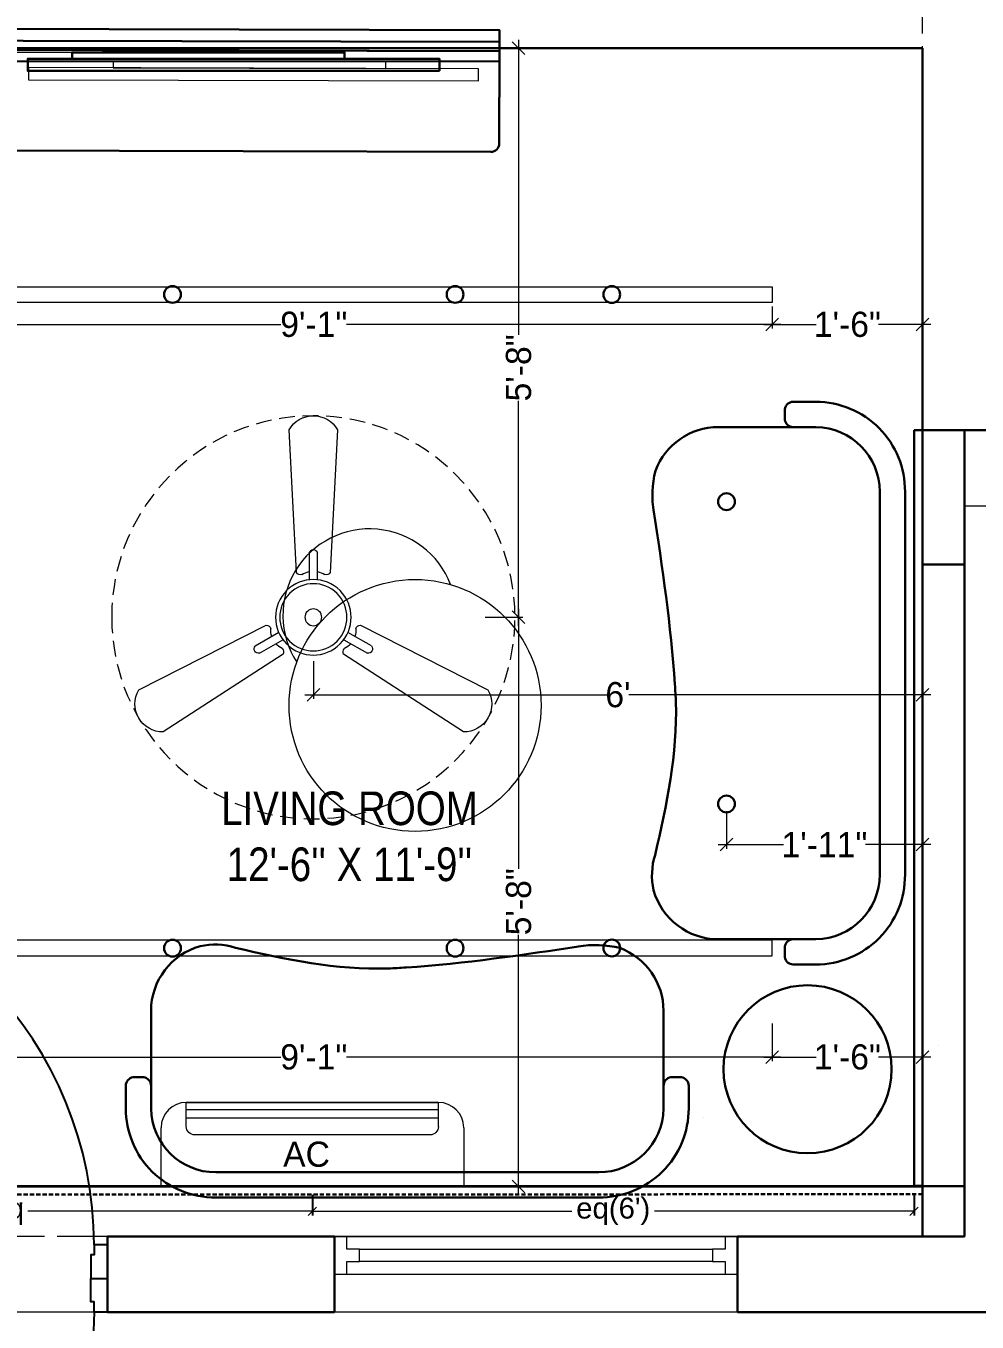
# Model space of a CAD drawing. Header units: millimetres. Extents: x 35877 to 3066687, y -650199 to -40525.
# Drawn here: x 148474.9 to 148588.2, y -181197.2 to -181042.9 of the extents above; entities that cross this region are included whole.
import ezdxf

# ---------------------------------------------------------------- set-up
doc = ezdxf.new("R2010")
doc.units = ezdxf.units.MM
doc.header["$MEASUREMENT"] = 0
doc.header["$PDMODE"] = 35
for name, pattern in [('00 . GROUND FLOOR$0$DASHED', [0.75, 0.5, -0.25]), ('ACAD_ISO02W100', [15, 12, -3]), ('DASHED', [0.75, 0.5, -0.25])]:
    doc.linetypes.add(name, pattern=pattern)
doc.layers.get('Defpoints').update_dxf_attribs({"color": 220})
doc.layers.add('AR DOOR', color=40, linetype='Continuous')
doc.layers.add('AR ELE-5', color=134, linetype='Continuous')
for name, color, linetype, lineweight in [('dim05', 1, 'Continuous', 13), ('el', 7, 'Continuous', 20), ('Electrical', 84, 'Continuous', 30), ('FIRST FLOOR ( TEXT )', 7, 'Continuous', 9), ('FUR', 250, 'Continuous', 0), ('FURNITURE', 32, 'Continuous', 9), ('furniture dimensions', 1, 'DASHED', 0), ('GDR_FLOATING COLUMN', 3, 'Continuous', 18), ('GROUND FLOOR', 7, 'Continuous', 9), ('GROUND FLOOR  ( PLINE )', 251, 'Continuous', 30), ('GROUND FLOOR ( DW_RAIL )', 7, 'Continuous', 9), ('Labelling', 1, 'Continuous', 25), ('Text', 7, 'Continuous', 15), ('wall', 7, 'Continuous', 30)]:
    doc.layers.add(name, color=color, linetype=linetype, lineweight=lineweight)
doc.styles.add('Arial', font='arial.ttf')
doc.styles.add('century g', font='GOTHIC.TTF')
doc.styles.add('KATHA', font='swissc.ttf')
doc.styles.get("Standard").update_dxf_attribs({"font": 'arial.ttf', "height": 6})
doc.styles.add('TEXT', font='eurr____.ttf')
doc.dimstyles.new('Archana', dxfattribs={"dimtxt": 2, "dimasz": 0.75, "dimexe": 0.5, "dimexo": 0.5, "dimgap": 0, "dimtad": 0, "dimzin": 0, "dimdsep": 46, "dimlunit": 4, "dimtxsty": 'century g', "dimblk": 'OBLIQUE', "dimcen": 0, "dimdle": 1, "dimclrd": 256, "dimclre": 256, "dimclrt": 256, "dimadec": 0, "dimazin": 0, "dimtfac": 1, "dimtofl": 0, "dimtmove": 1, "dimatfit": 3, "dimfxl": 1, "dimfxlon": 1, "dimtolj": 1, "dimtzin": 0, "dimlwd": -1, "dimlwe": -1, "dimarcsym": 0})
doc.dimstyles.new('ISO-25', dxfattribs={"dimtxt": 2.5, "dimasz": 1, "dimexe": 0.5, "dimexo": 1, "dimtad": 0, "dimdec": 1, "dimlunit": 4, "dimtxsty": 'Standard', "dimblk": 'OBLIQUE', "dimcen": 2.5, "dimclrd": 1, "dimclre": 1, "dimclrt": 5, "dimadec": 0, "dimazin": 0, "dimtfac": 1, "dimtdec": 1, "dimtmove": 0, "dimatfit": 3, "dimfxl": 1, "dimlwd": -1, "dimarcsym": 0})

# ---------------------------------------------------------------- blocks, each defined once
blk = doc.blocks.new('*U20')
for points in [[(0, 0), (0, 1120), (30, 1120), (30, 0)], [(-40, 0), (0, 0), (0, -30), (10, -30), (10, -100), (-40, -100)], [(1160, 0), (1120, 0), (1120, -30), (1110, -30), (1110, -100), (1160, -100)]]:
    blk.add_lwpolyline(points, close=True)
at = {"layer": 'AR ELE-5', "linetype": 'ByBlock', "ltscale": 15}
blk.add_arc((-1.6, -0.7), 1121.6, 0.0347, 87.627, dxfattribs=at)
blk = doc.blocks.new('fan')
at = {"layer": 'Electrical', "lineweight": 15, "ltscale": 20}
for p, q in [((3300835.29, -509900.78), (3300836.47, -509923.43)), ((3300841.81, -509923.43), (3300842.99, -509900.78)), ((3300838.47, -509924.57), (3300838.47, -509920.25)), ((3300839.81, -509920.28), (3300839.81, -509924.57)), ((3300831.66, -509931.77), (3300811.45, -509942.07)), ((3300866.83, -509942.07), (3300846.62, -509931.77)), ((3300829.93, -509935.08), (3300833.64, -509932.93)), ((3300834.31, -509934.09), (3300830.57, -509936.25)), ((3300847.68, -509936.23), (3300843.97, -509934.09)), ((3300844.64, -509932.93), (3300848.38, -509935.09)), ((3300815.3, -509948.74), (3300834.33, -509936.39)), ((3300843.95, -509936.39), (3300862.98, -509948.74))]:
    blk.add_line(p, q, dxfattribs=at)
at = {"layer": 'Electrical', "linetype": 'DASHED', "lineweight": 15, "ltscale": 5}
blk.add_circle((3300839.14, -509930.53), 32, dxfattribs=at)
at = {"layer": 'Electrical', "lineweight": 15, "ltscale": 20}
for centre, major_axis, start_param, end_param in [((3300839.14, -509902.94), (3.12, 3.12), -0.272136, 1.842967), ((3300839.13, -509920.5), (0.501, 0.501), -0.465536, 1.983618), ((3300839.14, -509930.53), (4.24, -4.24), 3.14161, 9.424795), ((3300837.1, -509923.08), (0.51, 0.51), 2.863014, 4.257784), ((3300839.14, -509926.42), (2.27, -2.27), 2.565057, 2.951308), ((3300839.14, -509926.42), (2.27, 2.27), 0.19032, 0.57657), ((3300841.18, -509923.08), (0.51, -0.51), 5.167028, 6.561799), ((3300839.14, -509930.53), (3.77, -3.77), 1.749190548672175e-05, 6.283202799085073), ((3300839.14, -509930.53), (0.943, 0.943), 1.570814, 7.853999), ((3300831.67, -509932.49), (0.51, -0.51), 0.978238, 2.373008), ((3300835.59, -509932.58), (2.27, -2.27), 3.855511, 4.241762), ((3300842.69, -509932.58), (2.27, 2.27), 5.183051, 5.569301), ((3300846.61, -509932.49), (0.51, -0.51), 2.339416, 3.734186), ((3300835.59, -509932.58), (2.27, -2.27), 4.659452, 5.045703), ((3300842.69, -509932.58), (2.27, 2.27), 4.37911, 4.765361), ((3300830.46, -509935.55), (0.501, -0.501), 3.199655, 5.648809), ((3300833.71, -509936.02), (0.51, 0.51), -1.325776, 0.068994), ((3300844.57, -509936.02), (0.51, -0.51), 3.072633, 4.467404), ((3300847.83, -509935.54), (0.501, 0.501), 3.723254, 6.172408), ((3300815.25, -509944.32), (3.12, -3.12), 3.393055, 5.508159), ((3300863.03, -509944.32), (3.12, -3.12), 5.48745, 7.602554)]:
    blk.add_ellipse(centre, major_axis=major_axis, ratio=1, start_param=start_param, end_param=end_param, dxfattribs=at)
blk = doc.blocks.new('ac paln')
at = {"layer": 'Electrical', "lineweight": 15}
for p, q in [((389238.69, -37646.36), (389238.69, -37610.34)), ((389238.69, -37610.34), (389245.67, -37610.34)), ((389245.81, -37613.35), (389248.68, -37613.35)), ((389246.82, -37643.35), (389246.82, -37613.35)), ((389247.82, -37643.35), (389247.82, -37613.35)), ((389248.68, -37613.35), (389248.68, -37643.35)), ((389248.68, -37643.35), (389248.68, -37613.35)), ((389244.81, -37642.35), (389244.81, -37614.35)), ((389245.81, -37643.35), (389248.68, -37643.35)), ((389248.68, -37643.35), (389248.68, -37643.35)), ((389245.67, -37646.36), (389238.69, -37646.36))]:
    blk.add_line(p, q, dxfattribs=at)
for centre, start, end in [((389245.67, -37613.35), 0, 90), ((389245.67, -37643.35), 270, 0)]:
    blk.add_arc(centre, 3.01, start, end, dxfattribs=at)
at = {"layer": 'Electrical', "lineweight": 15, "extrusion": (0, 0, -1)}
for centre, start_param, end_param in [((389245.81, -37614.35), -0.785398, 0.785398), ((389245.81, -37642.35), 3.926991, 5.497787)]:
    blk.add_ellipse(centre, major_axis=(-0.71, 0.71), ratio=1, start_param=start_param, end_param=end_param, dxfattribs=at)
at = {"layer": 'Text', "style": 'TEXT'}
blk.add_text('AC', height=3, rotation=270, dxfattribs=at).set_placement((389241.02, -37624.87))
blk = doc.blocks.new('_Oblique')
at = {"layer": 'wall', "color": 0, "lineweight": -2}
blk.add_line((-0.5, -0.5), (0.5, 0.5), dxfattribs=at)
blk = doc.blocks.new('*D502')
at = {"layer": 'Defpoints', "color": 0, "linetype": 'Continuous', "lineweight": 0, "transparency": 16777216}
for p in [(148454.64, -181152.66), (148563.78, -181153.44), (148563.78, -181165.65)]:
    blk.add_point(p, dxfattribs=at)
at = {"layer": 'furniture dimensions', "color": 5, "linetype": 'ByBlock', "transparency": 16777216}
blk.add_line((148454.64, -181161.65), (148454.64, -181166.15), dxfattribs=at)
at = {"layer": 'furniture dimensions', "color": 5, "linetype": 'Continuous', "transparency": 16777216}
for p, q in [((148563.78, -181161.65), (148563.78, -181166.15)), ((148453.64, -181165.65), (148505.29, -181165.65)), ((148564.78, -181165.65), (148513.12, -181165.65))]:
    blk.add_line(p, q, dxfattribs=at)
at = {"layer": 'furniture dimensions', "color": 5, "linetype": 'Continuous', "transparency": 16777216, "xscale": 1.5, "yscale": 1.5, "zscale": 1.5, "rotation": 180}
blk.add_blockref('_Oblique', (148454.64, -181165.65), dxfattribs=at)
at = {"layer": 'furniture dimensions', "color": 5, "linetype": 'Continuous', "transparency": 16777216, "xscale": 1.5, "yscale": 1.5, "zscale": 1.5}
blk.add_blockref('_Oblique', (148563.78, -181165.65), dxfattribs=at)
at = {"layer": 'furniture dimensions', "linetype": 'Continuous', "lineweight": 0, "transparency": 16777216, "insert": (148509.21, -181165.65), "char_height": 3, "attachment_point": 5, "style": 'century g'}
blk.add_mtext('\\A1;9\'-1"', dxfattribs=at)
blk = doc.blocks.new('*D503')
at = {"layer": 'Defpoints', "color": 0, "linetype": 'Continuous', "lineweight": 0, "transparency": 16777216}
for p in [(148563.78, -181161.11, -0.01), (148581.66, -181161.11, -0.01), (148581.66, -181165.65)]:
    blk.add_point(p, dxfattribs=at)
at = {"layer": 'furniture dimensions', "color": 5, "linetype": 'ByBlock', "transparency": 16777216}
blk.add_line((148563.78, -181161.65), (148563.78, -181166.15), dxfattribs=at)
at = {"layer": 'furniture dimensions', "color": 5, "linetype": 'Continuous', "transparency": 16777216}
for p, q in [((148581.66, -181161.65), (148581.66, -181166.15)), ((148562.78, -181165.65), (148569, -181165.65)), ((148582.66, -181165.65), (148576.44, -181165.65))]:
    blk.add_line(p, q, dxfattribs=at)
at = {"layer": 'furniture dimensions', "color": 5, "linetype": 'Continuous', "transparency": 16777216, "xscale": 1.5, "yscale": 1.5, "zscale": 1.5, "rotation": 180}
blk.add_blockref('_Oblique', (148563.78, -181165.65), dxfattribs=at)
at = {"layer": 'furniture dimensions', "color": 5, "linetype": 'Continuous', "transparency": 16777216, "xscale": 1.5, "yscale": 1.5, "zscale": 1.5}
blk.add_blockref('_Oblique', (148581.66, -181165.65), dxfattribs=at)
at = {"layer": 'furniture dimensions', "linetype": 'Continuous', "lineweight": 0, "transparency": 16777216, "insert": (148572.72, -181165.65), "char_height": 3, "attachment_point": 5, "style": 'century g'}
blk.add_mtext('\\A1;1\'-6"', dxfattribs=at)
blk = doc.blocks.new('*D509')
at = {"layer": 'Defpoints', "color": 0, "linetype": 'Continuous', "lineweight": 0, "transparency": 16777216}
for p in [(148558.33, -181135.51, -0.01), (148581.66, -181135.51, -0.01), (148581.66, -181140.35)]:
    blk.add_point(p, dxfattribs=at)
at = {"layer": 'furniture dimensions', "color": 5, "linetype": 'ByBlock', "transparency": 16777216}
blk.add_line((148558.33, -181136.35), (148558.33, -181140.85), dxfattribs=at)
at = {"layer": 'furniture dimensions', "color": 5, "linetype": 'Continuous', "transparency": 16777216}
for p, q in [((148581.66, -181136.35), (148581.66, -181140.85)), ((148557.33, -181140.35), (148565.11, -181140.35)), ((148582.66, -181140.35), (148574.87, -181140.35))]:
    blk.add_line(p, q, dxfattribs=at)
at = {"layer": 'furniture dimensions', "color": 5, "linetype": 'Continuous', "transparency": 16777216, "xscale": 1.5, "yscale": 1.5, "zscale": 1.5, "rotation": 180}
blk.add_blockref('_Oblique', (148558.33, -181140.35), dxfattribs=at)
at = {"layer": 'furniture dimensions', "color": 5, "linetype": 'Continuous', "transparency": 16777216, "xscale": 1.5, "yscale": 1.5, "zscale": 1.5}
blk.add_blockref('_Oblique', (148581.66, -181140.35), dxfattribs=at)
at = {"layer": 'furniture dimensions', "linetype": 'Continuous', "lineweight": 0, "transparency": 16777216, "insert": (148569.99, -181140.35), "char_height": 3, "attachment_point": 5, "style": 'century g'}
blk.add_mtext('\\A1;1\'-11"', dxfattribs=at)
blk = doc.blocks.new('*D512')
at = {"layer": 'Defpoints', "color": 0, "linetype": 'Continuous', "lineweight": 0, "transparency": 16777216}
for p in [(148454.64, -181075.79, -0.01), (148563.78, -181075.79, -0.01), (148563.78, -181078.41)]:
    blk.add_point(p, dxfattribs=at)
at = {"layer": 'furniture dimensions', "color": 5, "linetype": 'ByBlock', "transparency": 16777216}
blk.add_line((148454.64, -181076.29), (148454.64, -181078.91), dxfattribs=at)
at = {"layer": 'furniture dimensions', "color": 5, "linetype": 'Continuous', "transparency": 16777216}
for p, q in [((148563.78, -181076.29), (148563.78, -181078.91)), ((148453.64, -181078.41), (148505.29, -181078.41)), ((148564.78, -181078.41), (148513.12, -181078.41))]:
    blk.add_line(p, q, dxfattribs=at)
at = {"layer": 'furniture dimensions', "color": 5, "linetype": 'Continuous', "transparency": 16777216, "xscale": 1.5, "yscale": 1.5, "zscale": 1.5, "rotation": 180}
blk.add_blockref('_Oblique', (148454.64, -181078.41), dxfattribs=at)
at = {"layer": 'furniture dimensions', "color": 5, "linetype": 'Continuous', "transparency": 16777216, "xscale": 1.5, "yscale": 1.5, "zscale": 1.5}
blk.add_blockref('_Oblique', (148563.78, -181078.41), dxfattribs=at)
at = {"layer": 'furniture dimensions', "linetype": 'Continuous', "lineweight": 0, "transparency": 16777216, "insert": (148509.21, -181078.41), "char_height": 3, "attachment_point": 5, "style": 'century g'}
blk.add_mtext('\\A1;9\'-1"', dxfattribs=at)
blk = doc.blocks.new('*D513')
at = {"layer": 'Defpoints', "color": 0, "linetype": 'Continuous', "lineweight": 0, "transparency": 16777216}
for p in [(148563.78, -181075.79, -0.01), (148581.66, -181075.79, -0.01), (148581.66, -181078.41)]:
    blk.add_point(p, dxfattribs=at)
at = {"layer": 'furniture dimensions', "color": 5, "linetype": 'ByBlock', "transparency": 16777216}
blk.add_line((148563.78, -181076.29), (148563.78, -181078.91), dxfattribs=at)
at = {"layer": 'furniture dimensions', "color": 5, "linetype": 'Continuous', "transparency": 16777216}
for p, q in [((148581.66, -181076.29), (148581.66, -181078.91)), ((148562.78, -181078.41), (148569, -181078.41)), ((148582.66, -181078.41), (148576.44, -181078.41))]:
    blk.add_line(p, q, dxfattribs=at)
at = {"layer": 'furniture dimensions', "color": 5, "linetype": 'Continuous', "transparency": 16777216, "xscale": 1.5, "yscale": 1.5, "zscale": 1.5, "rotation": 180}
blk.add_blockref('_Oblique', (148563.78, -181078.41), dxfattribs=at)
at = {"layer": 'furniture dimensions', "color": 5, "linetype": 'Continuous', "transparency": 16777216, "xscale": 1.5, "yscale": 1.5, "zscale": 1.5}
blk.add_blockref('_Oblique', (148581.66, -181078.41), dxfattribs=at)
at = {"layer": 'furniture dimensions', "linetype": 'Continuous', "lineweight": 0, "transparency": 16777216, "insert": (148572.72, -181078.41), "char_height": 3, "attachment_point": 5, "style": 'century g'}
blk.add_mtext('\\A1;1\'-6"', dxfattribs=at)
blk = doc.blocks.new('*D560')
at = {"layer": 'Defpoints', "color": 0, "linetype": 'Continuous', "lineweight": 0, "transparency": 16777216}
for p in [(148526.03, -181045.51, -0.01), (148509.16, -181113.28, -0.01), (148533.59, -181113.28)]:
    blk.add_point(p, dxfattribs=at)
at = {"layer": 'furniture dimensions', "color": 5, "linetype": 'ByBlock', "transparency": 16777216}
blk.add_line((148529.59, -181045.51), (148534.09, -181045.51), dxfattribs=at)
at = {"layer": 'furniture dimensions', "color": 5, "linetype": 'Continuous', "transparency": 16777216}
for p, q in [((148533.59, -181044.51), (148533.59, -181079.64)), ((148533.59, -181114.28), (148533.59, -181087.51)), ((148529.59, -181113.28), (148534.09, -181113.28))]:
    blk.add_line(p, q, dxfattribs=at)
at = {"layer": 'furniture dimensions', "color": 5, "linetype": 'Continuous', "transparency": 16777216, "xscale": 1.5, "yscale": 1.5, "zscale": 1.5}
for p, rotation in [((148533.59, -181045.51), 90), ((148533.59, -181113.28), 270)]:
    blk.add_blockref('_Oblique', p, dxfattribs=dict(at, rotation=rotation))
at = {"layer": 'furniture dimensions', "linetype": 'Continuous', "lineweight": 0, "transparency": 16777216, "insert": (148533.59, -181083.58), "char_height": 3, "attachment_point": 5, "rotation": 90, "style": 'century g'}
blk.add_mtext('\\A1;5\'-8"', dxfattribs=at)
blk = doc.blocks.new('*D561')
at = {"layer": 'Defpoints', "color": 0, "linetype": 'Continuous', "lineweight": 0, "transparency": 16777216}
for p in [(148509.16, -181113.28, -0.01), (148533.59, -181113.28), (148526.03, -181181.05, -0.01)]:
    blk.add_point(p, dxfattribs=at)
at = {"layer": 'furniture dimensions', "color": 5, "linetype": 'Continuous', "transparency": 16777216}
for p, q in [((148529.59, -181113.28), (148534.09, -181113.28)), ((148533.59, -181112.28), (148533.59, -181143.23)), ((148533.59, -181182.05), (148533.59, -181151.1))]:
    blk.add_line(p, q, dxfattribs=at)
at = {"layer": 'furniture dimensions', "color": 5, "linetype": 'ByBlock', "transparency": 16777216}
blk.add_line((148529.59, -181181.05), (148534.09, -181181.05), dxfattribs=at)
at = {"layer": 'furniture dimensions', "color": 5, "linetype": 'Continuous', "transparency": 16777216, "xscale": 1.5, "yscale": 1.5, "zscale": 1.5}
for p, rotation in [((148533.59, -181113.28), 90), ((148533.59, -181181.05), 270)]:
    blk.add_blockref('_Oblique', p, dxfattribs=dict(at, rotation=rotation))
at = {"layer": 'furniture dimensions', "linetype": 'Continuous', "lineweight": 0, "transparency": 16777216, "insert": (148533.59, -181147.16), "char_height": 3, "attachment_point": 5, "rotation": 90, "style": 'century g'}
blk.add_mtext('\\A1;5\'-8"', dxfattribs=at)
blk = doc.blocks.new('*D562')
at = {"layer": 'Defpoints', "color": 0, "linetype": 'Continuous', "lineweight": 0, "transparency": 16777216}
for p in [(148509.16, -181113.28, -0.01), (148581.66, -181113.28, -0.01), (148581.66, -181122.51)]:
    blk.add_point(p, dxfattribs=at)
at = {"layer": 'furniture dimensions', "color": 5, "linetype": 'ByBlock', "transparency": 16777216}
blk.add_line((148509.16, -181118.51), (148509.16, -181123.01), dxfattribs=at)
at = {"layer": 'furniture dimensions', "color": 5, "linetype": 'Continuous', "transparency": 16777216}
for p, q in [((148581.66, -181118.51), (148581.66, -181123.01)), ((148508.16, -181122.51), (148544.11, -181122.51)), ((148582.66, -181122.51), (148546.7, -181122.51))]:
    blk.add_line(p, q, dxfattribs=at)
at = {"layer": 'furniture dimensions', "color": 5, "linetype": 'Continuous', "transparency": 16777216, "xscale": 1.5, "yscale": 1.5, "zscale": 1.5, "rotation": 180}
blk.add_blockref('_Oblique', (148509.16, -181122.51), dxfattribs=at)
at = {"layer": 'furniture dimensions', "color": 5, "linetype": 'Continuous', "transparency": 16777216, "xscale": 1.5, "yscale": 1.5, "zscale": 1.5}
blk.add_blockref('_Oblique', (148581.66, -181122.51), dxfattribs=at)
at = {"layer": 'furniture dimensions', "linetype": 'Continuous', "lineweight": 0, "transparency": 16777216, "insert": (148545.41, -181122.51), "char_height": 3, "attachment_point": 5, "style": 'century g'}
blk.add_mtext("\\A1;6'", dxfattribs=at)
blk = doc.blocks.new('*D571')
at = {"layer": 'Defpoints', "color": 0, "lineweight": 0, "transparency": 16777216}
for p in [(148509.04, -181181.05, 0.05), (148580.66, -181180.98, 0.05), (148580.66, -181184.01)]:
    blk.add_point(p, dxfattribs=at)
at = {"layer": 'dim05', "color": 1, "linetype": 'Continuous', "lineweight": -2, "transparency": 16777216}
for p, q in [((148509.04, -181182.05), (148509.04, -181184.51)), ((148580.66, -181181.98), (148580.66, -181184.51))]:
    blk.add_line(p, q, dxfattribs=at)
at = {"layer": 'dim05', "color": 1, "linetype": 'Continuous', "transparency": 16777216}
for p, q in [((148509.04, -181184.01), (148539.94, -181184.01)), ((148580.66, -181184.01), (148549.75, -181184.01))]:
    blk.add_line(p, q, dxfattribs=at)
at = {"layer": 'dim05', "color": 1, "transparency": 16777216, "rotation": 180}
blk.add_blockref('_Oblique', (148509.04, -181184.01), dxfattribs=at)
at = {"layer": 'dim05', "color": 1, "transparency": 16777216}
blk.add_blockref('_Oblique', (148580.66, -181184.01), dxfattribs=at)
at = {"layer": 'dim05', "color": 5, "lineweight": 25, "transparency": 16777216, "insert": (148544.85, -181184.01), "char_height": 2.5, "attachment_point": 5, "style": 'Arial'}
blk.add_mtext("eq(6')", dxfattribs=at)
blk = doc.blocks.new('*D572')
at = {"layer": 'Defpoints', "color": 0, "lineweight": 0, "transparency": 16777216}
for p in [(148509.04, -181181.05, 0.05), (148436.54, -181182.06, 0.05), (148436.54, -181184.01)]:
    blk.add_point(p, dxfattribs=at)
at = {"layer": 'dim05', "color": 1, "linetype": 'Continuous', "lineweight": -2, "transparency": 16777216}
for p, q in [((148509.04, -181182.05), (148509.04, -181184.51)), ((148436.54, -181183.06), (148436.54, -181184.51))]:
    blk.add_line(p, q, dxfattribs=at)
at = {"layer": 'dim05', "color": 1, "linetype": 'Continuous', "transparency": 16777216}
for p, q in [((148436.54, -181184.01), (148470.41, -181184.01)), ((148509.04, -181184.01), (148475.17, -181184.01))]:
    blk.add_line(p, q, dxfattribs=at)
at = {"layer": 'dim05', "color": 1, "transparency": 16777216, "rotation": 180}
blk.add_blockref('_Oblique', (148436.54, -181184.01), dxfattribs=at)
at = {"layer": 'dim05', "color": 1, "transparency": 16777216}
blk.add_blockref('_Oblique', (148509.04, -181184.01), dxfattribs=at)
at = {"layer": 'dim05', "color": 5, "lineweight": 25, "transparency": 16777216, "insert": (148472.79, -181184.01), "char_height": 2.5, "attachment_point": 5, "style": 'Arial'}
blk.add_mtext('eq', dxfattribs=at)

msp = doc.modelspace()

# ---------------------------------------------------------------- linework, layer by layer
at = {"color": 9, "lineweight": 30, "true_color": 0xc7c8ca, "transparency": 33554687, "elevation": -0.227}
for points in [[(148524.155, -181048.222), (148524.155, -181046.776), (148475.155, -181046.776), (148475.155, -181048.222)], [(148524.155, -181048.222), (148524.155, -181046.776), (148475.155, -181046.776), (148475.155, -181048.222)], [(148512.874, -181046.776), (148512.874, -181046.01), (148480.437, -181046.01), (148480.437, -181046.776)], [(148512.874, -181046.776), (148512.874, -181046.01), (148480.437, -181046.01), (148480.437, -181046.776)]]:
    msp.add_lwpolyline(points, close=True, dxfattribs=at)
at = {"color": 9, "lineweight": 9, "true_color": 0xc7c8ca, "transparency": 33554687, "elevation": -0.227}
for points in [[(148517.778, -181047.919), (148517.78, -181047.153), (148485.343, -181047.069), (148485.341, -181047.835)], [(148528.81, -181049.407), (148528.813, -181047.96), (148475.27, -181047.822), (148475.266, -181049.268)]]:
    msp.add_lwpolyline(points, close=True, dxfattribs=at)
at = {"layer": 'FUR', "transparency": 33554687}
msp.add_line((148583.524, -181164.321, -0.227), (148583.524, -181164.321, -0.227), dxfattribs=at)
msp.add_line((148583.524, -181164.321, -0.227), (148583.524, -181164.321, -0.227), dxfattribs=at)
at = {"layer": 'FUR', "color": 9, "lineweight": 30, "true_color": 0xc7c8ca, "transparency": 33554687}
msp.add_line((148555.559, -181172.868, -0.227), (148555.559, -181172.868, -0.227), dxfattribs=at)
at = {"layer": 'FURNITURE', "color": 9, "lineweight": 30, "true_color": 0xc7c8ca, "transparency": 33554687}
for p, q in [((148531.291, -181056.859, -0.227), (148531.319, -181045.859, -0.227)), ((148436.741, -181057.624, -0.227), (148530.288, -181057.857, -0.227)), ((148436.422, -181181.049, -0.227), (148581.655, -181180.982, -0.227))]:
    msp.add_line(p, q, dxfattribs=at)
at = {"layer": 'FURNITURE', "color": 9, "lineweight": 30, "true_color": 0xc7c8ca, "transparency": 16777216}
for p, q in [((148565.266, -181089.748, 3.473), (148565.266, -181088.5, 3.473)), ((148568.968, -181087.624, 3.473), (148566.266, -181087.624, 3.473)), ((148557.355, -181090.624, 2.587), (148566.266, -181090.624, 3.473)), ((148568.968, -181090.624, 3.473), (148566.266, -181090.624, 3.473)), ((148579.58, -181098.132, -0.145), (148579.58, -181144.116, 2.68)), ((148576.58, -181098.34, -4.347), (148576.58, -181143.908, -1.691)), ((148557.355, -181151.624, 2.587), (148566.266, -181151.624, 3.473)), ((148568.968, -181151.624, 2.114), (148566.266, -181151.624, 2.114)), ((148565.266, -181152.5, 3.473), (148565.266, -181153.748, 3.473)), ((148568.968, -181154.624, 2.114), (148566.266, -181154.624, 2.114)), ((148489.838, -181160.147, 2.587), (148489.838, -181169.058, 3.473)), ((148550.838, -181160.147, 2.587), (148550.838, -181169.058, 3.473)), ((148486.838, -181171.76, 2.114), (148486.838, -181169.058, 2.114)), ((148488.962, -181168.058, 3.473), (148487.714, -181168.058, 3.473)), ((148489.838, -181171.76, 2.114), (148489.838, -181169.058, 2.114)), ((148550.838, -181171.76, 3.473), (148550.838, -181169.058, 3.473)), ((148551.714, -181168.058, 3.473), (148552.962, -181168.058, 3.473)), ((148553.838, -181171.76, 3.473), (148553.838, -181169.058, 3.473)), ((148543.122, -181179.372, -4.347), (148497.554, -181179.372, -1.691)), ((148543.33, -181182.372, -0.145), (148497.346, -181182.372, 2.68))]:
    msp.add_line(p, q, dxfattribs=at)
at = {"layer": 'FURNITURE', "color": 9, "lineweight": 30, "true_color": 0xc7c8ca, "transparency": 33554687, "elevation": -0.227}
msp.add_lwpolyline([(148469.312, -181043.208), (148531.327, -181043.367), (148531.315, -181045.867), (148469.3, -181045.708), (148469.3, -181045.707)], dxfattribs=at)
for points in [[(148436.775, -181044.548), (148531.319, -181044.758), (148531.319, -181045.859), (148436.772, -181045.624)], [(148580.655, -181090.999), (148581.655, -181090.999), (148581.655, -181180.993), (148580.655, -181180.993)]]:
    msp.add_lwpolyline(points, close=True, dxfattribs=at)
at = {"layer": 'FURNITURE', "color": 9, "lineweight": 25, "true_color": 0xc7c8ca, "transparency": 33554687, "elevation": -0.227}
msp.add_lwpolyline([(148436.778, -181045.623), (148531.315, -181045.867), (148531.315, -181047.111), (148436.774, -181047.111)], close=True, dxfattribs=at)
at = {"layer": 'FURNITURE', "color": 1, "lineweight": 0, "transparency": 33554687}
for points, elevation in [([(148454.637, -181073.909), (148563.779, -181073.909), (148563.779, -181075.785), (148454.637, -181075.785)], -0.227), ([(148454.637, -181153.6), (148563.779, -181153.6), (148563.779, -181151.724), (148454.637, -181151.724)], -0.221)]:
    msp.add_lwpolyline(points, close=True, dxfattribs=dict(at, elevation=elevation))
at = {"layer": 'FURNITURE', "color": 240, "lineweight": 30, "true_color": 0xed1f24, "transparency": 33554687}
for centre in [(148492.389, -181074.834, -0.227), (148526.026, -181074.834, -0.227), (148544.674, -181074.847, -0.227), (148558.328, -181099.51, -0.227), (148558.328, -181135.51, -0.227), (148492.389, -181152.675, -0.221), (148526.026, -181152.675, -0.221), (148544.674, -181152.662, -0.221)]:
    msp.add_circle(centre, 1, dxfattribs=at)
at = {"layer": 'FURNITURE', "color": 9, "true_color": 0xc7c8ca, "transparency": 33554687}
msp.add_circle((148521.264, -181123.778, -0.158), 15, dxfattribs=at)
at = {"layer": 'FURNITURE', "color": 9, "lineweight": 30, "true_color": 0xc7c8ca, "transparency": 16777216}
msp.add_circle((148567.983, -181167.101, -0.276), 10.001, dxfattribs=at)
at = {"layer": 'FURNITURE', "color": 9, "lineweight": 30, "true_color": 0xc7c8ca, "transparency": 33554687}
msp.add_arc((148530.291, -181056.857, -0.227), 1, 269.852, 359.852, dxfattribs=at)
at = {"layer": 'FURNITURE', "color": 9, "lineweight": 30, "true_color": 0xc7c8ca, "transparency": 16777216}
for centre, radius, start, end in [((148566.266, -181088.633, 2.114), 1.009, 90, 172.427), ((148568.968, -181098.236, 2.114), 10.612, 359.4373, 90), ((148566.266, -181089.615, 2.114), 1.009, 187.573, 270), ((148557.375, -181098.644, 3.946), 8.02, 90.14268, 159.42629), ((148568.863, -181098.34, 2.114), 7.717, 0, 89.09954), ((148561.902, -181098.742, 3.946), 12.384, 166.38027, 189.49473), ((148557.596, -181144.018, -1.598), 8.134, 162.61835, 192.46672), ((148568.968, -181144.012, 2.114), 10.612, 270, 0.5627), ((148568.863, -181143.908, 2.114), 7.717, 270.90046, 0), ((148557.375, -181143.604, 2.587), 8.02, 195.70088, 269.85732), ((148566.266, -181152.633, 2.114), 1.009, 90, 172.427), ((148497.858, -181160.167, 2.587), 8.02, 105.70088, 179.85732), ((148497.444, -181160.388, -1.598), 8.134, 72.61835, 102.46672), ((148542.72, -181164.694, 3.946), 12.384, 76.38027, 99.49473), ((148542.818, -181160.167, 3.946), 8.02, 0.14268, 69.42629), ((148566.266, -181153.615, 2.114), 1.009, 187.573, 270), ((148487.847, -181169.058, 2.114), 1.009, 97.573, 180), ((148488.829, -181169.058, 2.114), 1.009, 0, 82.427), ((148551.847, -181169.058, 2.114), 1.009, 97.573, 180), ((148552.829, -181169.058, 2.114), 1.009, 0, 82.427), ((148497.45, -181171.76, 2.114), 10.612, 180, 270.5627), ((148497.554, -181171.655, 2.114), 7.717, 180.90046, 270), ((148543.226, -181171.76, 2.114), 10.612, 269.4373, 0), ((148543.122, -181171.655, 2.114), 7.717, 270, 359.09954)]:
    msp.add_arc(centre, radius, start, end, dxfattribs=at)
at = {"layer": 'FURNITURE', "color": 9, "true_color": 0xc7c8ca, "transparency": 33554687}
msp.add_arc((148515.856, -181113.066, -0.158), 10.313, 20.90961, 212.67244, dxfattribs=at)
at = {"layer": 'FURNITURE', "color": 9, "lineweight": 30, "true_color": 0xc7c8ca, "transparency": 16777216}
for points in [[(148549.64, -181100.48, 3.615), (148550.704, -181107.362, 2.386), (148551.825, -181114.947, 1.134), (148552.645, -181128.891, 1.315), (148551.241, -181135.591, -0.153), (148549.833, -181141.589, -1.598)], [(148540.982, -181152.432, 3.615), (148534.1, -181153.496, 2.386), (148526.515, -181154.617, 1.134), (148512.571, -181155.437, 1.315), (148505.871, -181154.033, -0.153), (148499.873, -181152.625, -1.598)]]:
    msp.add_open_spline(points, degree=3, knots=[1.8844998, 1.8844998, 1.8844998, 1.8844998, 22.9773331, 25.0955938, 43.7057545, 43.7057545, 43.7057545, 43.7057545], dxfattribs=at)
at = {"layer": 'furniture dimensions', "color": 9, "linetype": 'Continuous', "lineweight": 30, "true_color": 0xc7c8ca, "transparency": 33554687}
for p, q in [((148581.655, -181045.51, -0.227), (148436.655, -181045.51, -0.227)), ((148581.655, -181045.51, -0.227), (148581.655, -181181.048, -0.227)), ((148581.655, -181181.048, -0.227), (148436.655, -181181.048, -0.227))]:
    msp.add_line(p, q, dxfattribs=at)
at = {"layer": 'furniture dimensions', "color": 5, "linetype": 'Continuous', "lineweight": 0, "transparency": 33554687, "elevation": -0.227}
msp.add_lwpolyline([(148559.655, -181187.01), (148558.155, -181187.01), (148558.155, -181188.51), (148556.655, -181188.51), (148556.655, -181190.01), (148514.655, -181190.01), (148514.655, -181188.51), (148513.155, -181188.51), (148513.155, -181187.01), (148511.655, -181187.01), (148511.655, -181191.51), (148513.155, -181191.51), (148513.155, -181190.01), (148514.655, -181190.01), (148514.655, -181188.51), (148556.655, -181188.51), (148556.655, -181190.01), (148558.155, -181190.01), (148558.155, -181191.51), (148559.655, -181191.51), (148559.655, -181187.01), (148511.655, -181187.01), (148511.655, -181191.51), (148559.655, -181191.51)], close=True, dxfattribs=at)
at = {"layer": 'GDR_FLOATING COLUMN', "color": 9, "linetype": '00 . GROUND FLOOR$0$DASHED', "lineweight": 30, "true_color": 0xc7c8ca, "transparency": 33554687}
msp.add_line((148436.423, -181182.049, -0.227), (148581.654, -181181.982, -0.227), dxfattribs=at)
at = {"layer": 'GROUND FLOOR', "transparency": 33554687}
for p, q in [((148496.655, -181046.01, -0.227), (148436.655, -181046.01, -0.227)), ((148586.655, -181187.01, -0.227), (148484.655, -181187.01, -0.227)), ((148484.655, -181187.01, -0.227), (148484.655, -181196.01, -0.227)), ((148828.155, -181196.01, -0.227), (148427.655, -181196.01, -0.227))]:
    msp.add_line(p, q, dxfattribs=at)
at = {"layer": 'GROUND FLOOR  ( PLINE )', "transparency": 33554687, "elevation": -0.227}
msp.add_lwpolyline([(148591.155, -181187.01), (148591.155, -181113.51), (148633.155, -181113.51), (148633.155, -181091.01), (148628.655, -181091.01), (148628.655, -181109.01), (148591.155, -181109.01), (148591.155, -181091.01), (148586.655, -181091.01), (148586.655, -181187.01), (148559.655, -181187.01), (148559.655, -181196.01), (148591.155, -181196.01)], dxfattribs=at)
msp.add_lwpolyline([(148484.655, -181187.01), (148511.655, -181187.01), (148511.655, -181196.01), (148484.655, -181196.01)], close=True, dxfattribs=at)
at = {"layer": 'GROUND FLOOR ( DW_RAIL )', "transparency": 33554687, "elevation": -0.227}
msp.add_lwpolyline([(148511.655, -181187.01), (148559.655, -181187.01), (148559.655, -181196.01), (148511.655, -181196.01)], close=True, dxfattribs=at)
at = {"layer": 'Labelling', "color": 251, "linetype": 'ACAD_ISO02W100', "lineweight": 0, "ltscale": 0.5, "true_color": 0x636466, "transparency": 33554687}
for p, q in [((148581.655, -181186.259, -0.227), (148581.655, -180912.51, -0.227)), ((148436.655, -181045.51, -0.227), (148581.655, -181045.51, -0.227)), ((148586.655, -181100.01, -0.227), (148729.155, -181100.01, -0.227)), ((148484.655, -181187.01, -0.227), (148436.655, -181187.01, -0.227))]:
    msp.add_line(p, q, dxfattribs=at)
at = {"layer": 'Labelling', "lineweight": 30, "ltscale": 10, "transparency": 33554687, "elevation": -0.227}
for points in [[(148581.655, -181091.01), (148586.655, -181091.01), (148586.655, -181107.01), (148581.655, -181107.01)], [(148581.655, -181181.01), (148586.655, -181181.01), (148586.655, -181187.01), (148581.655, -181187.01)]]:
    msp.add_lwpolyline(points, close=True, dxfattribs=at)

# ---------------------------------------------------------------- block references
at = {"layer": 'AR DOOR', "linetype": 'ByBlock', "lineweight": -2, "transparency": 33554687, "extrusion": (0, 0, -1), "xscale": -0.04000000000002399, "yscale": 0.04000000000002399, "zscale": -0.04000000000002399}
msp.add_blockref('*U20', (-148438.255, -181188.01, 0.227), dxfattribs=at)
at = {"layer": 'AR DOOR', "linetype": 'ByBlock', "lineweight": -2, "transparency": 33554687, "extrusion": (0, 0, -1), "xscale": 0.04000000000002399, "yscale": 0.04000000000002399, "zscale": -0.04000000000002399, "rotation": 180}
msp.add_blockref('*U20', (-148438.255, -181196.01, 0.227), dxfattribs=at)
at = {"layer": 'dim05', "color": 1, "lineweight": 35, "transparency": 33554687, "xscale": -0.7500069902881101, "yscale": 0.7500069902881101, "zscale": 0.7500069902881101}
msp.add_blockref('fan', (2624161.584, 201338.182, -0.227), dxfattribs=at)
at = {"layer": 'el', "color": 18, "true_color": 0x000000, "transparency": 33554687, "rotation": 90}
msp.add_blockref('ac paln', (110880.689, -570419.736, -0.227), dxfattribs=at)

# ---------------------------------------------------------------- texts
at = {"layer": 'FIRST FLOOR ( TEXT )', "transparency": 33554687, "insert": (148513.455, -181139.389, -0.227), "char_height": 4, "attachment_point": 5, "style": 'KATHA'}
msp.add_mtext("LIVING ROOM\\P12'-6'' X 11'-9''", dxfattribs=at)

# ---------------------------------------------------------------- dimensions: what is measured, and where the dimension line sits
at = {"layer": 'dim05', "color": 27, "lineweight": 25, "true_color": 0x7d5120, "transparency": 33554687}
for base, p2, text, picture, middle in [((148436.539, -181184.01, -0.276), (148436.539, -181182.061, -0.227), 'eq', '*D572', (148472.789, -181184.01, -0.276)), ((148580.655, -181184.01, -0.276), (148580.655, -181180.983, -0.227), "eq(6')", '*D571', (148544.847, -181184.01, -0.276))]:
    dim = msp.add_linear_dim(base=base, p1=(148509.039, -181181.048, -0.227), p2=p2, text=text, dimstyle='ISO-25', override={"dimtxsty": 'Arial'}, dxfattribs=at)
    dim.commit()
    dim.dimension.update_dxf_attribs({"geometry": picture, "text_midpoint": middle})
at = {"layer": 'furniture dimensions', "color": 5, "linetype": 'Continuous', "lineweight": 0, "transparency": 33554687}
dim = msp.add_linear_dim(base=(148533.586, -181113.279, -0.221), p1=(148526.026, -181045.51, -0.227), p2=(148509.155, -181113.279, -0.227), angle=90, dimstyle='Archana', override={"dimtxt": 3, "dimasz": 1.5, "dimdec": 0, "dimclrd": 5, "dimclre": 5, "dimfxl": 4}, dxfattribs=at)
dim.commit()
dim.dimension.update_dxf_attribs({"geometry": '*D560', "text_midpoint": (148533.586, -181083.577, -0.221), "dimtype": 160})
for base, p1, p2, picture, middle in [((148563.779, -181078.413, -0.221), (148454.637, -181075.785, -0.227), (148563.779, -181075.785, -0.227), '*D512', (148509.208, -181078.413, -0.221)), ((148581.655, -181078.413, -0.221), (148563.779, -181075.785, -0.227), (148581.655, -181075.785, -0.227), '*D513', (148572.717, -181078.413, -0.221)), ((148581.655124484, -181122.505451159, -0.221493154), (148509.155124484, -181113.279088389, -0.226834539), (148581.655124484, -181113.279088389, -0.226834539), '*D562', (148545.405124484, -181122.505451159, -0.221493154)), ((148581.655, -181140.353, -0.221), (148558.328, -181135.51, -0.227), (148581.655, -181135.51, -0.227), '*D509', (148569.992, -181140.353, -0.221)), ((148563.779, -181165.645, -0.221), (148454.637, -181152.662, -0.221), (148563.779, -181153.44, -0.221), '*D502', (148509.208, -181165.645, -0.221)), ((148581.655, -181165.645, -0.221), (148563.779, -181161.11, -0.227), (148581.655, -181161.11, -0.227), '*D503', (148572.717, -181165.645, -0.221))]:
    dim = msp.add_linear_dim(base=base, p1=p1, p2=p2, dimstyle='Archana', override={"dimtxt": 3, "dimasz": 1.5, "dimdec": 0, "dimclrd": 5, "dimclre": 5, "dimfxl": 4}, dxfattribs=at)
    dim.commit()
    dim.dimension.update_dxf_attribs({"geometry": picture, "text_midpoint": middle})
dim = msp.add_linear_dim(base=(148533.586, -181113.279, -0.221), p1=(148526.026, -181181.048, -0.227), p2=(148509.155, -181113.279, -0.227), angle=270, dimstyle='Archana', override={"dimtxt": 3, "dimasz": 1.5, "dimdec": 0, "dimclrd": 5, "dimclre": 5, "dimfxl": 4}, dxfattribs=at)
dim.commit()
dim.dimension.update_dxf_attribs({"geometry": '*D561', "text_midpoint": (148533.586, -181147.164, -0.221)})

doc.saveas('drawing.dxf')
